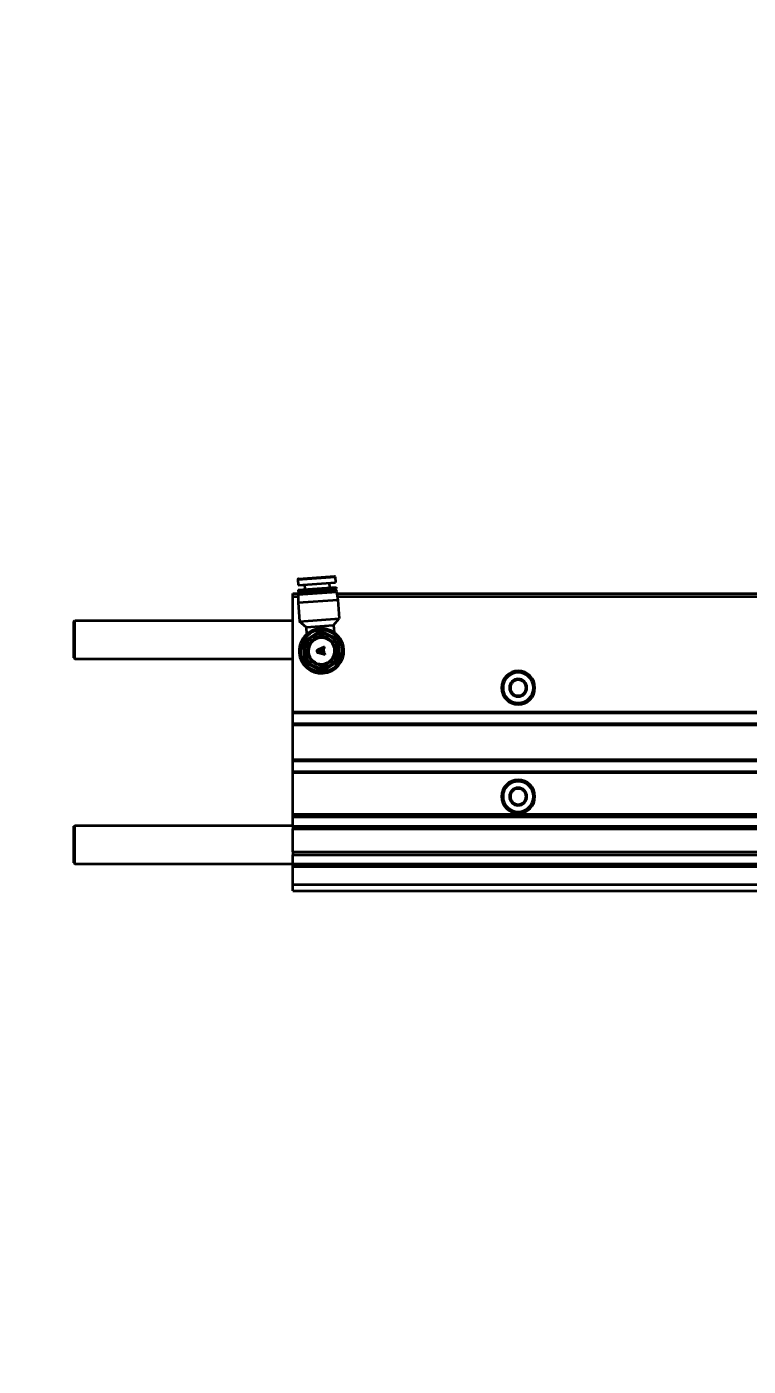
# Model space of a CAD drawing. Header units: millimetres. Extents: x 914 to 910632, y -176 to 682692.
# Drawn here: x 28882.9 to 29108.5, y 12489.8 to 12908.4 of the extents above; entities that cross this region are included whole.
import ezdxf

# ---------------------------------------------------------------- set-up
doc = ezdxf.new("R2010")
doc.units = ezdxf.units.MM
doc.layers.add('画图', color=3, linetype='Continuous', lineweight=30)
doc.styles.get("Standard").update_dxf_attribs({"font": 'arial.ttf'})
doc.dimstyles.new('INTE$0', dxfattribs={"dimscale": 80, "dimtxt": 3.5, "dimasz": 3, "dimexe": 3, "dimexo": 0, "dimgap": 1, "dimtad": 1, "dimdec": 0, "dimdsep": 46, "dimtxsty": 'Standard', "dimcen": 0, "dimclrd": 1, "dimclre": 1, "dimclrt": 3, "dimaunit": 1, "dimadec": 1, "dimazin": 2, "dimtfac": 1, "dimtdec": 0, "dimtmove": 0, "dimatfit": 0, "dimfxl": 1, "dimarcsym": 0})

# ---------------------------------------------------------------- blocks, each defined once
blk = doc.blocks.new('33333')
at = {"color": 7, "linetype": 'Continuous', "lineweight": 35}
for p, q in [((1175934.7, -766217.06), (1175934.7, -765642.06)), ((1175935.3, -766217.06), (1175935.3, -765642.06)), ((1175942.1, -766217.06), (1175942.1, -765642.06)), ((1175942.9, -766217.06), (1175942.9, -765642.06)), ((1175964.5, -766217.06), (1175964.5, -765642.06)), ((1175965.3, -766217.06), (1175965.3, -765642.06)), ((1175972.1, -766217.06), (1175972.1, -765642.06)), ((1175972.7, -766217.06), (1175972.7, -765642.06)), ((1175998.7, -766217.06), (1175998.7, -765642.06)), ((1176000.43, -766217.06), (1176000.43, -765642.06)), ((1176006.16, -766217.06), (1176006.16, -765642.06)), ((1176007.9, -766217.06), (1176007.9, -765642.06)), ((1176022.3, -766217.06), (1176022.3, -765642.06)), ((1176024.03, -766217.06), (1176024.03, -765642.06)), ((1176029.76, -766217.06), (1176029.76, -765642.06)), ((1176031.5, -766217.06), (1176031.5, -765642.06)), ((1176042.7, -766217.06), (1176042.7, -765642.06)), ((1176046.7, -766217.06), (1176046.7, -765642.06)), ((1175860.7, -766189.48), (1175860.7, -765679.54)), ((1175862.7, -766189.14), (1175862.7, -765679.62)), ((1175910.2, -766076.06), (1175909.2, -766076.06)), ((1175929.2, -766076.06), (1175930.2, -766076.06)), ((1175978.2, -766076.06), (1175977.2, -766076.06)), ((1175997.2, -766076.06), (1175998.2, -766076.06)), ((1175851.61, -766213.58), (1175850.01, -766191.04)), ((1175850.38, -766190.61), (1175853.98, -766190.35)), ((1175852.03, -766213.95), (1175850.38, -766190.61)), ((1175855.63, -766213.7), (1175853.98, -766190.35)), ((1175856.75, -766189.96), (1175857.75, -766189.89)), ((1175858.43, -766213.7), (1175856.75, -766189.96)), ((1175859.43, -766213.63), (1175857.75, -766189.89)), ((1175858.29, -766190.35), (1175857.75, -766189.89)), ((1175858.29, -766190.35), (1175858.75, -766189.82)), ((1175859.89, -766213.09), (1175858.29, -766190.35)), ((1175858.75, -766189.82), (1175859.75, -766189.75)), ((1175860.43, -766213.56), (1175858.75, -766189.82)), ((1175859.74, -766189.65), (1175864.69, -766188.8)), ((1175861.43, -766213.59), (1175859.74, -766189.65)), ((1175864.69, -766188.8), (1175876.46, -766187.96)), ((1175866.46, -766213.73), (1175864.69, -766188.8)), ((1175878.22, -766212.9), (1175876.46, -766187.96)), ((1175880.63, -766191.58), (1175876.46, -766187.96)), ((1175880.63, -766191.58), (1175885.07, -766191.26)), ((1175889.59, -766188.54), (1175886.81, -766194.25)), ((1175895.92, -766188.09), (1175889.59, -766188.54)), ((1175895.78, -766186.1), (1175895.71, -766185.1)), ((1175902.26, -766187.64), (1175895.92, -766188.09)), ((1175895.96, -766188.69), (1175895.92, -766188.09)), ((1175896.12, -766190.88), (1175896.08, -766190.29)), ((1175905.81, -766192.91), (1175902.26, -766187.64)), ((1175854.25, -766194.25), (1175857.04, -766194.05)), ((1175881.84, -766208.74), (1175880.63, -766191.58)), ((1175886.81, -766194.25), (1175884.03, -766199.96)), ((1175895.1, -766197.17), (1175894.04, -766197.25)), ((1175894.04, -766197.25), (1175895.92, -766201.47)), ((1175895.32, -766197.66), (1175895.1, -766197.17)), ((1175897.86, -766197.48), (1175895.32, -766197.66)), ((1175897.57, -766198.5), (1175895.75, -766198.63)), ((1175895.75, -766198.63), (1175896.61, -766200.56)), ((1175897.57, -766198.5), (1175896.99, -766200.53)), ((1175899.07, -766196.89), (1175897.8, -766201.33)), ((1175898.01, -766196.97), (1175897.86, -766197.48)), ((1175899.07, -766196.89), (1175898.01, -766196.97)), ((1175909.37, -766198.17), (1175905.81, -766192.91)), ((1175906.59, -766203.88), (1175909.37, -766198.17)), ((1175884.03, -766199.96), (1175887.58, -766205.22)), ((1175887.58, -766205.22), (1175891.14, -766210.48)), ((1175897.27, -766207.24), (1175897.32, -766207.84)), ((1175903.81, -766209.59), (1175906.59, -766203.88)), ((1175852.03, -766213.95), (1175855.63, -766213.7)), ((1175855.35, -766209.81), (1175858.14, -766209.61)), ((1175858.43, -766213.7), (1175859.43, -766213.63)), ((1175859.89, -766213.09), (1175859.43, -766213.63)), ((1175859.89, -766213.09), (1175860.43, -766213.56)), ((1175860.43, -766213.56), (1175861.43, -766213.49)), ((1175860.7, -766217.06), (1175860.7, -766213.54)), ((1175861.43, -766213.59), (1175866.46, -766213.73)), ((1175862.7, -766217.06), (1175862.7, -766213.62)), ((1175866.46, -766213.73), (1175878.22, -766212.9)), ((1175881.84, -766208.74), (1175878.22, -766212.9)), ((1175881.84, -766208.74), (1175886.28, -766208.42)), ((1175891.14, -766210.48), (1175897.47, -766210.04)), ((1175897.43, -766209.44), (1175897.47, -766210.04)), ((1175897.47, -766210.04), (1175903.81, -766209.59)), ((1175897.61, -766212.03), (1175897.68, -766213.03)), ((1175862.7, -766217.06), (1175860.7, -766217.06)), ((1175934.7, -766217.06), (1175862.7, -766217.06)), ((1175877.7, -766353.46), (1175877.7, -766217.06)), ((1175901.7, -766353.46), (1175901.7, -766217.06)), ((1175935.3, -766217.06), (1175934.7, -766217.06)), ((1175942.1, -766217.06), (1175935.3, -766217.06)), ((1175942.9, -766217.06), (1175942.1, -766217.06)), ((1175964.5, -766217.06), (1175942.9, -766217.06)), ((1175965.3, -766217.06), (1175964.5, -766217.06)), ((1175972.1, -766217.06), (1175965.3, -766217.06)), ((1175972.7, -766217.06), (1175972.1, -766217.06)), ((1175998.7, -766217.06), (1175972.7, -766217.06)), ((1176000.43, -766217.06), (1175998.7, -766217.06)), ((1176006.16, -766217.06), (1176000.43, -766217.06)), ((1176005.7, -766353.46), (1176005.7, -766217.06)), ((1176006.16, -766217.06), (1176007.9, -766217.06)), ((1176022.3, -766217.06), (1176007.9, -766217.06)), ((1176022.3, -766217.06), (1176024.03, -766217.06)), ((1176029.76, -766217.06), (1176024.03, -766217.06)), ((1176029.7, -766353.46), (1176029.7, -766217.06)), ((1176031.5, -766217.06), (1176029.76, -766217.06)), ((1176042.7, -766217.06), (1176031.5, -766217.06)), ((1176046.7, -766217.06), (1176042.7, -766217.06)), ((1175878.3, -766354.06), (1175877.7, -766353.46)), ((1175901.7, -766353.46), (1175877.7, -766353.46)), ((1175901.1, -766354.06), (1175878.3, -766354.06)), ((1175901.1, -766354.06), (1175901.7, -766353.46)), ((1176006.3, -766354.06), (1176005.7, -766353.46)), ((1176029.7, -766353.46), (1176005.7, -766353.46)), ((1176029.1, -766354.06), (1176006.3, -766354.06)), ((1176029.1, -766354.06), (1176029.7, -766353.46))]:
    blk.add_line(p, q, dxfattribs=at)
at = {"color": 8, "linetype": 'Continuous', "lineweight": 35}
for p, q in [((1175914.78, -766076.06), (1175914.2, -766076.06)), ((1175924.61, -766076.06), (1175925.2, -766076.06)), ((1175982.78, -766076.06), (1175982.2, -766076.06)), ((1175992.61, -766076.06), (1175993.2, -766076.06))]:
    blk.add_line(p, q, dxfattribs=at)
at = {"color": 7, "linetype": 'Continuous', "lineweight": 35}
for centre, radius, start, end in [((1175919.7, -766076.06), 10.5, 0, 180), ((1175987.7, -766076.06), 10.5, 0, 180), ((1175919.7, -766076.06), 9.5, 0, 180), ((1175919.7, -766076.06), 5.5, 0, 180), ((1175919.7, -766076.06), 4.92, 0, 180), ((1175987.7, -766076.06), 9.5, 0, 180), ((1175987.7, -766076.06), 5.5, 0, 180), ((1175987.7, -766076.06), 4.92, 0, 180), ((1175919.7, -766076.06), 10.5, 180, 0), ((1175919.7, -766076.06), 9.5, 180, 0), ((1175919.7, -766076.06), 5.5, 180, 0), ((1175919.7, -766076.06), 4.92, 180, 0), ((1175987.7, -766076.06), 10.5, 180, 0), ((1175987.7, -766076.06), 9.5, 180, 0), ((1175987.7, -766076.06), 5.5, 180, 0), ((1175987.7, -766076.06), 4.92, 180, 0), ((1175850.41, -766191.01), 0.4, 94.04387, 184.04387), ((1175896.7, -766199.06), 14, 94.04387, 274.04387), ((1175896.7, -766199.06), 13, 94.04387, 274.04387), ((1175896.7, -766199.06), 11, 94.04387, 274.04387), ((1175896.7, -766199.06), 10.4, 94.04387, 274.04387), ((1175896.7, -766199.06), 8.8, 94.04387, 274.04387), ((1175896.7, -766199.06), 8.2, 94.04387, 274.04387), ((1175896.7, -766199.06), 14, 274.04387, 94.04387), ((1175896.7, -766199.06), 13, 274.04387, 94.04387), ((1175896.7, -766199.06), 11, 274.04387, 94.04387), ((1175896.7, -766199.06), 10.4, 274.04387, 94.04387), ((1175896.7, -766199.06), 8.8, 274.04387, 94.04387), ((1175896.7, -766199.06), 8.2, 274.04387, 94.04387), ((1175896.84, -766201.06), 1, 204.04387, 344.04387), ((1175896.8, -766200.48), 0.2, 204.04387, 344.04387), ((1175852.01, -766213.55), 0.4, 184.04387, 274.04387)]:
    blk.add_arc(centre, radius, start, end, dxfattribs=at)
blk = doc.blocks.new('*D371')
at = {"color": 1, "linetype": 'ByBlock', "lineweight": -2, "transparency": 16777216}
for p, q in [((29314.51, 15602.59), (22464.73, 15602.59)), ((22704.73, 8927.75), (22704.73, 15362.59)), ((25102.76, 8687.75), (22464.73, 8687.75))]:
    blk.add_line(p, q, dxfattribs=at)
at = {"color": 1, "lineweight": 200, "transparency": 16777216}
for points in [[(22664.73, 15362.59), (22744.73, 15362.59), (22704.73, 15602.59)], [(22664.73, 8927.75), (22744.73, 8927.75), (22704.73, 8687.75)]]:
    blk.add_solid(points, dxfattribs=at)
at = {"layer": 'Defpoints', "color": 0, "lineweight": 200, "transparency": 16777216}
for p in [(22704.73, 15602.59), (29314.51, 15602.59), (25102.76, 8687.75)]:
    blk.add_point(p, dxfattribs=at)
at = {"color": 3, "lineweight": 30, "transparency": 16777216, "insert": (22481.77, 12145.17), "char_height": 280, "attachment_point": 5, "rotation": 90}
blk.add_mtext('6915', dxfattribs=at)
blk = doc.blocks.new('*D372')
at = {"color": 1, "linetype": 'ByBlock', "lineweight": -2, "transparency": 16777216}
for p, q in [((25102.76, 8512.75), (25102.76, 17320.1)), ((29314.51, 15602.59), (29314.51, 17320.1)), ((29074.51, 17080.1), (25342.76, 17080.1))]:
    blk.add_line(p, q, dxfattribs=at)
at = {"color": 1, "lineweight": 200, "transparency": 16777216}
for points in [[(25342.76, 17120.1), (25342.76, 17040.1), (25102.76, 17080.1)], [(29074.51, 17120.1), (29074.51, 17040.1), (29314.51, 17080.1)]]:
    blk.add_solid(points, dxfattribs=at)
at = {"layer": 'Defpoints', "color": 0, "lineweight": 200, "transparency": 16777216}
for p in [(25102.76, 17080.1), (29314.51, 15602.59), (25102.76, 8512.75)]:
    blk.add_point(p, dxfattribs=at)
at = {"color": 3, "lineweight": 30, "transparency": 16777216, "insert": (27208.63, 17300.67), "char_height": 280, "attachment_point": 5}
blk.add_mtext('4212', dxfattribs=at)

msp = doc.modelspace()

# ---------------------------------------------------------------- block references
at = {"layer": '画图', "lineweight": 30, "xscale": 0.5, "yscale": 0.5, "zscale": 0.5, "rotation": 270}
msp.add_blockref('33333', (412074.594, 600661.679), dxfattribs=at)

# ---------------------------------------------------------------- dimensions: what is measured, and where the dimension line sits
at = {"color": 4, "lineweight": 30}
dim = msp.add_linear_dim(base=(25102.755, 17080.101), p1=(29314.513, 15602.594), p2=(25102.755, 8512.75), dimstyle='INTE$0', override={"dimfxl": 2.5, "dimarcsym": 1}, dxfattribs=at)
dim.commit()
dim.dimension.update_dxf_attribs({"geometry": '*D372', "text_midpoint": (27208.634, 17300.674)})
dim = msp.add_linear_dim(base=(22704.729, 15602.594), p1=(25102.755, 8687.75), p2=(29314.513, 15602.594), angle=90, dimstyle='INTE$0', override={"dimfxl": 2.5, "dimarcsym": 1}, dxfattribs=at)
dim.commit()
dim.dimension.update_dxf_attribs({"geometry": '*D371', "text_midpoint": (22481.768, 12145.172)})

doc.saveas('drawing.dxf')
